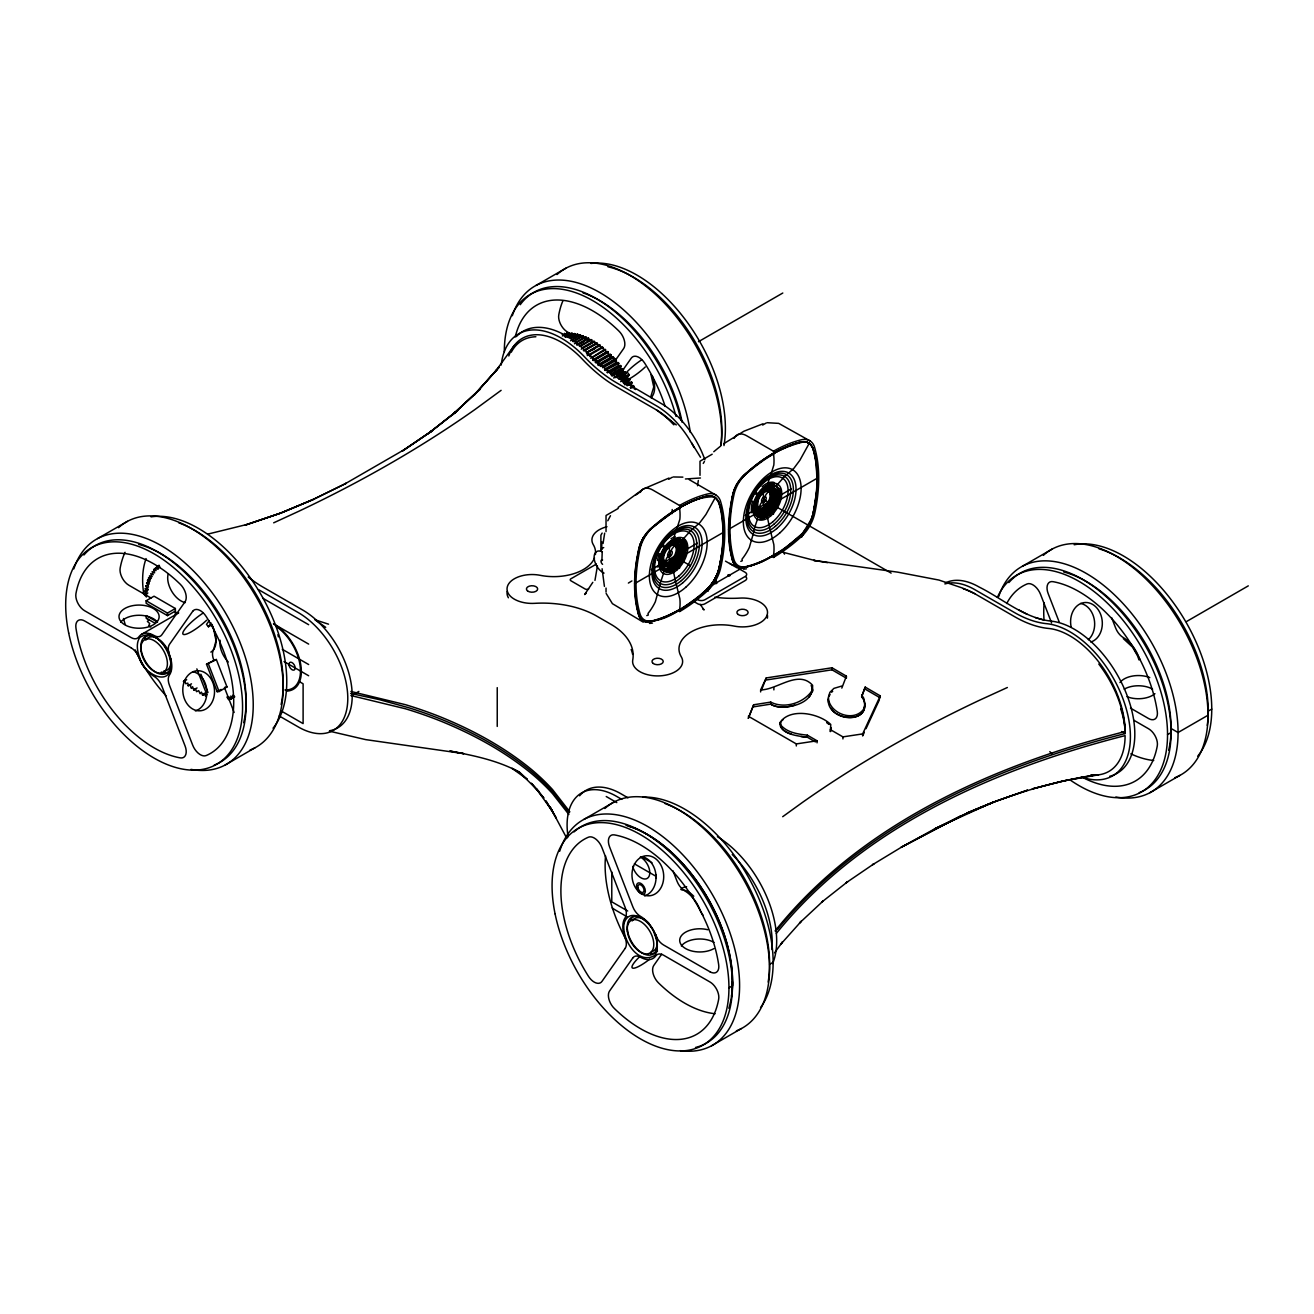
<?xml version="1.0" encoding="UTF-8"?>
<svg xmlns="http://www.w3.org/2000/svg" width="1314" height="1314" viewBox="0 0 1314 1314"><rect width="100%" height="100%" fill="white"/><g stroke="black" fill="none" stroke-linecap="round" stroke-linejoin="round"><path stroke-width="1.5" d="M753.694 704.764L748.323 718.265L753.694 704.764L770.743 702.103C784.524 709.297 804.562 702.891 812.561 689.883L812.61 685.3C798.321 669.302 777.1 689.998 760.642 689.883L760.642 691.936M796.317 745.974L796.317 743.921L748.323 716.229M831.171 727.545L830.317 731.635L830.76 724.474C819.082 713.141 789.78 707.441 779.925 722.667L780.516 724.753C786.905 732.621 797.812 734.115 807.322 735.167L807.322 737.203L815.436 741.901M831.992 667.775L846.397 676.152L846.397 678.188L831.992 669.812L831.992 667.775L766.226 677.942L760.642 689.883M841.814 688.093L846.397 676.152M863.462 699.639A35.856 20.695 0 0 0 862.838 698.506A37.597 21.714 0 0 0 861.623 696.798L865.203 687.091L880.265 695.862L862.657 733.902L862.657 735.939L864.333 732.309M861.623 696.798L865.203 687.091M606.838 372.141L618.434 365.44L618.795 363.255L616.611 363.255L616.282 360.299L614.164 360.463L613.72 357.474L611.667 357.802L611.092 354.764L609.105 355.256L607.725 351.561L593.238 360.496L607.725 351.561M679.502 568.469L679.519 566.416M773.47 514.217L773.47 512.164M574.366 334.955L574.399 333.575L575.844 335.201M600.416 366.491L599.792 364.421L598.396 365.456L611.667 357.802M601.894 560.618L602.206 552.176M652.5 623.082L649.477 623.427M746.451 568.831L743.445 569.192M576.994 335.431L577.766 334.265L578.981 336.959M146.478 596.999L144.54 594.913L146.642 594.7L144.918 591.054L148.236 589.148M863.791 700.329C871.642 725.771 824.962 720.828 828.444 698.21M664.588 564.806L664.654 564.133A16.211 13.239 -61.2 0 1 664.868 562.786L666.444 558.581A17.542 14.323 -61.2 0 1 669.943 553.884A17.542 14.323 -58.8 0 1 672.242 548.496L675.117 545.031A16.211 13.239 -58.8 0 1 676.184 544.193L676.447 543.98M758.539 510.555L758.621 509.881A16.211 13.239 -61.2 0 1 758.819 508.534L760.395 504.33A17.542 14.323 -61.2 0 1 763.894 499.632A17.542 14.323 -58.8 0 1 766.21 494.245L769.068 490.779A16.211 13.239 -58.8 0 1 770.135 489.941L770.415 489.744M664.539 565.299L664.243 567.648M758.507 510.883L757.603 518.11A16.491 13.452 -61.2 0 1 757.422 519.276L754.154 529.181A17.197 14.027 -61.3 0 0 753.957 530.511L753.908 530.856M753.776 532.022L749.308 547.511A47.567 38.172 -62.4 0 1 741.999 559.189L742.279 560.733L740.817 561.39M579.655 336.088L580.492 335.021L581.626 337.731M730.666 507.812L729.056 530.725L730.683 551.42L733.836 563.443L736.234 566.104L740.488 567.747L750.705 565.956L761.611 561.981L783.374 549.646L802.657 533.32L811.559 518.899A25.426 13.337 -59.9 0 0 812.479 516.353A25.442 13.403 -59.8 0 0 813.185 513.823L817.259 487.166L816.224 462.577A141.928 91.06 -53.2 0 0 815.715 458.652A141.748 91.454 -52.6 0 0 814.877 454.94A141.616 91.816 -51.9 0 0 813.908 451.326A141.534 92.177 -51.3 0 0 812.775 447.811M730.732 507.335C731.997 499.09 732.818 490.401 737.532 483.256C754.335 463.054 778.726 447.581 804.414 441.718C814.105 442.309 814.565 455.4 816.224 462.577A142.109 90.305 -54.1 0 1 816.914 466.371A142.257 89.845 -54.7 0 1 817.324 470.363A142.355 89.336 -55.2 0 1 817.571 474.436A142.421 88.761 -55.7 0 1 817.686 478.575M664.211 567.829L663.652 572.362A16.491 13.452 -61.2 0 1 663.471 573.528L660.186 583.416A17.197 14.027 -61.3 0 0 660.006 584.763L655.341 601.763A47.567 38.172 -62.4 0 1 648.032 613.441L648.262 615.067L646.784 615.593M603.044 543.503L604.67 533.156M697.537 485.737L698.325 480.464M594.963 580.377L597.443 565.874M582.348 336.942L583.268 335.957L584.303 338.683M144.918 591.054L146.987 591.776L145.246 588.853L147.464 588.968L145.805 585.978L148.252 585.65L146.725 582.562L149.04 583.087L147.611 579.983L149.96 580.673L148.646 577.536L151.011 578.39L149.5 575.811L151.915 576.747L150.765 573.627L153.196 574.711L152.161 571.606L154.592 572.838L153.689 569.734L157.417 567.369M607.397 372.848L620.619 365.522L620.766 368.413L610.813 374.162M587.637 340.096L588.146 338.043L589.707 341.114M831.351 728.597L830.924 730.666A9.362 5.404 0 0 1 830.596 731.225M780.976 721.665C777.987 734.296 798.534 736.086 807.322 737.203A43.148 24.9 0 0 1 804.168 736.94A38.599 22.289 0 0 1 800.932 736.513M643.072 538.362C633.282 562.08 633.167 589.69 638.62 614.607A25.409 14.618 -55.5 0 0 639.475 616.972L641.232 619.436A25.393 14.618 -55.2 0 0 642.283 620.339C661.813 624.791 681.063 609.088 696.519 598.543C705.273 591.776 713.65 583.712 717.592 573.15A25.426 13.337 -59.9 0 0 718.512 570.605A25.442 13.403 -59.8 0 0 719.234 568.075L722.519 550.139L723.423 528.77A142.355 89.336 -55.2 0 0 723.357 524.615A142.257 89.845 -54.7 0 0 722.963 520.623A142.109 90.305 -54.1 0 0 722.421 516.714A141.928 91.06 -53.2 0 0 721.747 512.903A141.748 91.454 -52.6 0 0 720.91 509.191A141.616 91.816 -51.9 0 0 719.941 505.578A141.534 92.177 -51.3 0 0 718.824 502.063M585.075 337.961L586.06 337.09L586.997 339.8M611.355 374.884L623 368.643L623.017 371.484L616.381 375.311M758.375 497.365C751 531.71 789.106 481.877 761.775 492.849M757.275 500.026L756.782 505.348L758.704 508.469M719.218 568.075L717.592 573.15A25.409 13.288 -60 0 1 710.463 585.535A25.426 13.337 -59.9 0 1 706.833 589.477M813.169 513.84L811.559 518.899A25.409 13.288 -60 0 1 804.414 531.283A25.426 13.337 -59.9 0 1 800.801 535.225M186.687 679.732L183.369 681.638L184.584 680.356L185.75 683.74L187.853 683.149L188.165 685.744L190.53 685.251L190.941 687.879L191.663 688.405L192.6 686.746L193.749 689.866L194.472 690.343L195.31 688.585L196.574 691.69L198.66 690.622L200.122 693.726L201.387 692.1L202.931 695.155L204.097 693.398L205.74 696.42L206.791 694.515M613.589 377.956C615.428 377.676 627.468 367.247 625.185 374.621L618.549 378.448M780.368 722.651C778.463 728.991 786.807 732.358 791.455 734.181M590.577 340.556L591.694 339.866L592.417 342.576L585.781 346.403M639.918 545.179L640.706 543.125M733.885 490.943L734.657 488.89M619.058 379.22C620.307 377.89 629.997 371.993 627.271 377.857L620.635 381.684M666.494 548.496C657.148 555.264 666.297 570.227 673.688 558.844C681.112 553.227 675.445 537.935 667.134 547.774M671.996 542.074L670.452 544.653A16.211 9.477 60.6 0 0 670.009 545.441L669.368 548.743A17.542 10.249 60.6 0 0 669.943 553.867A17.542 10.003 59.4 0 0 669.352 558.236L670.025 562.195A16.211 9.247 59.4 0 0 670.452 563.46L670.797 564.412M664.013 552.471L662.683 557.957L664.736 562.721M757.587 499.106C769.199 475.849 778.89 506.186 760.215 508.961M593.337 342.1L594.519 341.525L595.784 344.613M622.77 381.503C623.822 379.532 632.264 376.362 629.242 381.142L624.281 384.017M866.008 728.695L879.427 699.721M761.447 690.228L766.226 677.942M607.774 520.771L610.484 515.712M596.113 343.808L597.328 343.332L598.494 346.453L599.43 344.794L600.137 345.319L601.188 348.44M624.725 384.805L631.623 382.013L631.558 385.298L633.989 386.431L632.921 387.893M664.424 551.617L665.902 549.252M672.111 541.877L673.261 539.972A16.491 9.641 60.6 0 0 673.639 539.282L675.495 531.907A17.197 10.052 60.7 0 1 675.938 531.119L676.234 530.642M642.283 539.758L649.987 529.542A25.459 15.916 -59.8 0 1 652.319 527.555L653.945 526.257A143.127 82.634 -60 0 1 679.502 507.5A143.127 82.634 -60 0 1 705.076 496.725L707.228 496.199M736.234 485.507L737.827 482.747M713.666 580.969L715.259 578.209M807.634 526.717L809.227 523.957M643.17 538.182L643.876 536.983M703.253 463.431L704.452 461.46M651.005 395.974L653.764 386.924L651.005 374.671M770.431 476.029L773.831 464.992A47.567 27.479 62.4 0 0 773.47 453.264A143.127 82.634 -60 0 1 799.027 442.489L801.179 441.947M764.649 490.04L764.403 490.418A16.211 9.477 60.6 0 0 763.976 491.206L763.319 494.491A17.542 10.249 60.6 0 0 763.894 499.632A17.542 10.003 59.4 0 0 763.319 503.985L763.976 507.943A16.211 9.247 59.4 0 0 764.403 509.208L764.764 510.161M764.699 489.941L767.228 485.72A16.491 9.641 60.6 0 0 767.606 485.03L769.462 477.672A17.197 10.052 60.7 0 1 769.889 476.883L770.185 476.407M676.283 530.56L679.864 519.244A47.567 27.479 62.4 0 0 679.519 507.5C681.309 504.888 679.847 508.797 679.502 505.463L652.697 489.991A19.02 10.988 60 0 0 640.296 492.405M592.811 582.332L584.648 594.536L586.126 593.304M758.819 496.561L761.085 493.522M590.594 358.229L604.982 349.163L606.493 352.842M209.189 620.602L206.512 624.396L208.433 626.778L212.392 624.495M208.433 626.778L211.094 622.984M614.509 361.104L616.282 358.574L612.34 360.857M614.607 361.449L623.657 348.555A12.499 7.227 60 0 0 618.91 331.062A112.561 64.977 60 0 0 515.269 337.008M620.224 373.849L631.311 358.081A12.499 7.227 60 0 1 644.747 363.222A112.561 64.977 60 0 1 665.114 406.272M626.647 378.563L629.307 374.769L627.402 372.388L624.758 373.915M661.714 954.161L653.797 965.445A12.499 7.227 60 0 0 658.544 982.938A112.561 64.977 60 0 0 715.095 1013.735M514.267 345.467L494.967 372.076L496.856 369.579L474.485 394.808L498.975 367.394L476.128 392.771L477.935 390.981L452.64 414.666L479.906 389.42L454.184 413.122L455.843 411.758L428.265 433.636L457.633 410.592L429.711 432.372L431.255 431.271L402.084 451.244L432.881 430.319L403.497 450.176L404.975 449.24L344.662 484.061L312.469 499.829L281.426 512.805L245.192 525.107L279.439 513.577L312.469 499.829L346.239 483.256L344.662 484.061M774.537 952.88L782.487 941.924L780.598 944.421L801.326 921.229L799.52 923.019L823.27 900.878L821.595 902.242L847.727 881.628L846.2 882.729L873.958 863.824L872.463 864.76L902.488 846.561L961.47 815.616L901.01 847.415L932.776 829.939L964.985 814.171L993.942 801.786L934.27 829.003L964.985 814.171L996.012 801.195L1027.367 790.223L996.012 801.195L966.611 813.202C1007.592 795.315 1050.576 781.912 1094.792 775.063L1062.155 781.173L1032.262 788.893L1065.178 780.615L1098.603 774.817M588.327 355.388L589.313 354.846L589.871 356.603M601.598 347.717L602.929 347.454L603.865 350.559M775.096 930.936C861.081 823.385 994.55 764.83 1125.096 731.537A78.167 45.136 60 0 0 1048.457 628.437A125.06 72.204 60 0 1 1014.556 616.66L974.758 593.698L962.587 588.064L938.968 580.065L897.741 572.165L813.678 560.372L827.508 562.638M776.344 933.416C862.477 826.933 995.158 768.723 1125.096 735.626A78.167 45.136 60 0 1 1090.85 774.882M777.231 929.639C864.037 824.584 995.486 766.161 1125.096 733.59A62.53 36.102 60 0 0 1120.711 708.903M809.309 696.863L812.89 690.721L811.362 685.35C816.47 703.302 784.934 711.055 771.926 704.928A10.545 6.094 0 0 1 770.743 704.14L753.694 706.817M800.932 441.882A141.551 69.79 -52.8 0 0 797.697 442.818A141.649 70.513 -53.3 0 0 794.412 443.902A141.781 71.284 -53.8 0 0 791.094 445.118A141.961 72.089 -54.3 0 0 787.727 446.464A142.126 73.256 -55 0 0 784.327 448.008A142.273 73.995 -55.4 0 0 780.91 449.634A142.372 74.717 -55.8 0 0 777.477 451.408A142.421 75.456 -56.2 0 0 774.028 453.297L773.47 451.211L746.664 435.755A19.02 10.988 60 0 0 734.165 438.367M774.094 453.314L773.47 453.248A143.127 82.634 -60 0 0 747.896 472.005L745.744 473.96A25.459 14.7 -60 0 0 734.362 492.98A142.914 82.519 -60 0 0 733.902 559.436A25.459 14.7 -60 0 0 746.237 566.548A142.914 82.519 -60 0 0 773.47 555.362L774.307 557.185L773.47 555.362A47.567 26.132 60 0 0 773.847 544.637L769.889 528.671A17.197 9.789 59.4 0 1 769.478 527.407L767.606 518.11A16.491 9.395 59.4 0 0 767.228 516.993L766.998 516.353M707.77 591.169L707.211 591.054A145.411 83.948 -60 0 1 679.519 611.651C681.293 608.776 679.781 613.638 679.568 609.647A47.567 26.132 60 0 0 679.88 598.872L675.922 582.923A17.197 9.789 59.4 0 1 675.511 581.659L673.639 572.346A16.491 9.395 59.4 0 0 673.261 571.245L673.031 570.605M801.721 536.917L801.179 536.802A145.411 83.948 -60 0 1 773.47 557.399L773.782 555.625M708.147 590.742L707.211 591.054L709.527 588.754M802.115 536.49L801.179 536.802L803.495 534.519M154.099 569.291C158.583 574.054 153.097 564.429 158.173 569.225C154.543 562.606 162.361 571.557 158.978 565.151M652.237 527.374L652.122 527.456A25.459 14.7 -60 0 0 638.949 548.069A142.914 82.503 -60 0 0 638.473 614.525A25.459 14.7 -60 0 0 649.412 621.916A142.914 82.503 -60 0 0 706.735 589.362A25.459 14.7 -60 0 0 719.07 567.993A142.914 82.503 -60 0 0 718.594 502.079A25.459 14.7 -60 0 0 706.735 496.314A142.914 82.503 -60 0 0 652.237 527.374L651.793 528.195A25.459 14.7 -60 0 0 640.411 547.232A142.914 82.519 -60 0 0 639.951 613.671A25.459 14.7 -60 0 0 652.286 620.799A142.914 82.519 -60 0 0 679.502 609.614L679.831 609.86M618.171 507.418L643.187 489.054L669.007 478.05M831.598 692.232L832.682 691.279M652.319 527.571L649.987 529.542A25.409 15.932 -60.1 0 0 639.08 548.135C635.023 571.015 631.903 596.129 640.329 618.368A25.426 14.684 -55.6 0 0 649.51 621.998M713.765 451.737L720.351 446.3M652.434 527.472C670.239 514.086 690.77 496.183 713.978 496.856C723.209 503.919 721.764 518.357 723.423 528.77A142.421 88.761 -55.7 0 1 723.718 532.811M781.814 720.745L782.881 719.891M610.402 354.09L595.833 362.91L609.105 355.256M679.01 542.058L682.787 539.183A16.491 13.452 -58.8 0 0 683.723 538.444L690.655 530.675A17.197 14.027 -58.7 0 1 691.722 529.838L692.248 529.411M773.371 487.494L776.755 484.948A16.491 13.452 -58.8 0 0 777.674 484.209L784.606 476.424A17.197 14.027 -58.7 0 1 785.673 475.586L786.347 475.077M678.878 542.156L677.268 543.388A12.746 7.358 -60 0 0 662.157 556.43A12.746 7.358 -60 0 0 672.932 563.279A12.746 7.358 -60 0 0 677.351 543.438M772.846 487.905L771.219 489.137M746.286 473.319L746.336 473.286A25.459 15.916 -59.8 0 0 743.954 475.29A25.409 15.932 -60.1 0 0 733.031 493.883C728.679 515.696 727.036 538.609 732.588 560.372M501.11 390.34L475.126 409.393A1255.478 724.835 0 0 1 298.278 511.507L273.673 522.824M602.141 533.057L600.892 535.225L600.892 548.989M692.396 529.312L699.902 522.611L705.914 514.513L715.259 497.612L713.666 496.692M786.495 474.978L793.853 468.359L799.865 460.278L809.227 443.36L807.634 442.44M782.701 816.7L802.328 802.509A1255.478 724.835 0 0 1 979.176 700.395L1007.362 687.501M723.669 443.754L743.921 431.222L762.958 423.798M635.713 495.017L639.031 492.816M97.548 538.609L127.491 521.329M536.03 285.45L565.973 268.171M155.331 568.026L159.093 565.71M153.689 569.734L157.007 567.812M568.223 334.561L567.319 333.132L563.378 335.086L561.899 333.838M562.343 336.006L567.319 333.132M564.215 335.99L569.192 333.115L570.703 334.577M564.872 336.006L569.849 333.132M565.135 337.09L571.771 333.247L573.824 335.957M148.367 578.144L151.685 576.238M565.792 337.156L572.428 333.313M567.763 337.419L574.399 333.575M147.382 580.624L150.699 578.718M568.436 337.534L575.072 333.69M570.44 337.928L577.076 334.101M146.527 583.235L149.845 581.33M571.13 338.092L577.766 334.265M573.167 338.634L579.803 334.807M145.805 585.978L149.123 584.073M570.555 340.769L580.492 335.021M572.608 341.443L582.562 335.694M145.246 588.853L148.564 586.931M573.315 341.706L583.268 335.957M575.401 342.527L585.338 336.778M144.819 591.826L148.137 589.92M574.448 343.775L586.06 337.09M576.55 344.744L588.146 338.043M144.54 594.913L147.858 593.008M577.257 345.089L588.869 338.388M580.361 343.644L583.679 341.722M579.359 346.173L590.971 339.472M580.082 346.567L591.694 339.866M582.184 347.783L593.797 341.082M581.248 349.179L594.519 341.525M175.37 611.059L167.469 615.625L146.133 603.323L146.133 600.761L154.05 596.195L175.37 608.513L175.37 615.149M583.35 350.51L596.622 342.855M585.19 349.951L588.508 348.029M590.167 347.077L595.143 344.202M584.073 351.002L597.328 343.332M599.43 344.794L586.52 352.71M586.241 352.694L597.854 345.993M600.137 345.319L586.882 352.973L587.144 354.484M591.858 350.28L595.176 348.358M587.292 355.601L602.223 346.896M589.575 355.141L602.929 347.454M592.565 358.87L592.417 357.408L605.688 349.754M592.614 359.954L605.869 352.283M608.497 354.665L595.226 362.336L595.143 359.855L608.398 352.185M611.059 357.194L597.788 364.849L597.821 362.418L611.092 354.764M146.133 600.761L167.469 613.08L175.37 608.513M599.792 364.421L613.047 356.767M600.449 365.128L613.72 357.474M601.976 366.524L613.572 359.822M615.642 359.576C597.706 370.285 598.56 370.318 616.282 360.299M141.567 634.35L178.704 612.915M604.44 369.283L616.036 362.582M605.015 369.957L616.611 363.255M604.9 370.154L618.171 362.483M618.795 363.255L605.212 370.532M609.006 372.223L620.619 365.522M609.63 373.012L621.226 366.31M611.388 375.344L623 368.643M611.979 376.165L623.592 369.464M615.346 377.611L625.3 371.878M619.239 376.543L625.858 372.716M620.865 379.007L627.501 375.18M626.679 376.297L629.307 374.769M621.407 379.861L628.043 376.034M622.984 382.39L629.62 378.563M623.493 383.277L630.129 379.434M698.457 341.706L782.799 293.022M626.647 384.887L631.623 382.013M627.139 385.774L632.116 382.9M630.211 387.449L633.529 385.528M630.671 388.336L633.989 386.431M206.512 664.211L216.334 659.48L227.01 686.959L219.093 691.525L217.188 691.69L206.512 664.211L216.334 659.48M188.165 685.744L191.483 683.822M193.749 689.866L197.067 687.945M202.225 694.81L205.542 692.905M202.931 695.155L206.249 693.25M217.188 691.69L221.13 689.407M226.911 697.044L228.603 699.491L233.58 696.617M228.603 699.491L228.62 696.683L230.903 698.917L234.22 696.995M230.903 698.917L234.779 696.814M618.221 508.452L606.033 515.482L606.033 531.612M668.727 479.298L672.21 477.278M712.188 454.201L700.001 461.23L700.001 475.339M762.678 425.046L766.161 423.042M225.121 765.027L255.047 747.748M351.988 695.385L358.87 691.41M596.425 564.067L570.949 578.768A2.497 1.445 0 0 0 570.949 580.804L585.108 588.984A2.497 1.445 0 0 0 588.639 588.984M631.903 580.936L628.371 583.071M651.366 569.701L697.34 543.158M745.317 515.449L791.307 488.907M634.563 583.662L722.979 532.597M728.514 529.411L816.947 478.362M710.907 585.945L742.229 567.862M583.925 819.41L613.852 802.131M1022.407 566.252L1052.333 548.973M1186.263 621.686L1248.3 585.863M728.925 987.832L732.456 985.796L732.456 981.706M769.593 964.345L773.141 962.308M1167.538 734.608L1171.07 732.555L1171.07 728.482L1178.067 732.522L1208.009 715.243M1208.207 711.12L1211.754 709.084M711.482 1045.829L741.408 1028.55M1149.964 792.671L1179.89 775.391M670.025 545.458C682.853 541.45 675.823 564.33 666.247 563.213M314.177 499.024L281.426 512.805L247.59 524.302L207.628 534.157M794.789 705.158C787.086 707.326 777.855 708.772 770.743 704.14L770.743 702.103M766.226 679.995L831.992 669.812M767.228 422.714L778.709 423.371L809.966 440.863M673.277 476.966L682.886 477.13M796.317 743.921L817.062 740.784L817.062 742.837M830.317 729.599L842.931 736.875L862.657 733.902M841.814 686.039L833.897 688.388L829.873 692.347L828.296 697.553C829.118 713.403 853.443 722.618 863.479 709.396L865.039 704.189L863.791 698.292L861.623 694.761M685.415 478.986L700.461 478M225.088 687.123L227.01 686.959M945.39 582.923A70.036 40.438 60 0 1 979.176 587.062C1002.681 598.741 1023.951 617.974 1050.937 621.111A85.673 49.456 60 0 1 1127.116 695.533A85.673 49.456 60 0 1 1109.657 776.311M350.92 691.46L405.402 704.665A332.13 191.745 0 0 1 441.504 717.329C473.336 730.354 503.952 747.025 530.675 768.821A332.113 191.745 0 0 1 552.586 789.632L569.849 811.855M350.624 693.447L379.368 699.623L408.851 707.77A332.048 191.713 0 0 1 444.116 720.45C474.288 733.015 503.262 748.898 528.836 769.363A332.048 191.713 0 0 1 550.796 789.714L569.126 812.791M350.92 695.549L405.402 708.755A332.13 191.745 0 0 1 441.504 721.419C473.336 734.444 503.952 751.115 530.675 772.911A332.113 191.745 0 0 1 552.586 793.705L568.88 814.516M815.123 560.585L781.025 551.749M634.169 388.829L635.533 389.535M1035.268 617.58L1043.234 619.863M329.354 731.159L365.686 739.618L463.743 753.628L449.799 751.017C473.615 755.517 497.891 760.428 519.375 772.172L512 768.312L527.292 779.35L519.326 772.106L538.986 791.685L531.332 783.226L543.881 798.107L536.572 789.024L552.356 811.247L545.918 800.932L556.134 817.932L550.139 807.01L566.777 838.25M328.533 624.183L314.884 619.748L325.708 627.336M707.688 589.74L706.718 589.362A25.459 14.7 -60 0 0 719.07 567.993M150.749 627.041L148.646 625.973L149.73 623.526L147.382 621.423L148.843 620.06L146.626 618.286M1018.974 610.024L1027.17 614.295M643.778 621.21L641.232 619.436M572.411 334.856L567.467 331.999A12.499 7.227 60 0 1 558.779 314.851A112.561 64.977 60 0 1 562.868 300.873M609.926 356.505L613.983 358.853M676.299 424.915L656.409 409.902L616.611 386.924A125.06 72.204 60 0 1 582.71 359.543A78.167 45.136 60 0 0 508.797 355.963M1130.483 708.098L1148.6 718.561A12.499 7.227 60 0 0 1157.273 711.449A112.561 64.977 60 0 0 1052.941 581.659A12.499 7.227 60 0 0 1048.194 593.665L1059.281 622.228M763.894 499.632L891.138 573.101M1133.768 720.22L1148.6 728.777A12.499 7.227 60 0 1 1157.273 745.909A112.561 64.977 60 0 1 1081.406 776.738M689.226 479.643L716.015 495.099M1121.548 731.537L1125.096 733.59A78.167 45.119 60 0 0 1098.783 664.046M737.827 567.024L736.234 566.104A25.393 14.618 -55.2 0 1 735.199 565.201M729.713 563.378L733.163 565.381M738.353 568.371L745.252 572.362A5.01 2.891 0 0 1 745.252 576.435L704.879 599.759A5.01 2.891 0 0 1 697.816 599.759M725.509 561.16L737.22 567.927M674.345 556.43L690.195 565.578M692.642 600.859L697.816 603.832A5.01 2.891 0 0 0 704.879 603.832L745.252 580.525A5.01 2.891 0 0 0 745.843 576.846M643.269 622.163L612.406 603.668L606.148 593.452M807.322 735.167L817.062 740.784M627.961 797.828L621.046 793.82A70.036 40.438 60 0 0 579.589 795.791M258.48 589.608L298.278 612.587A70.036 40.438 60 0 1 347.783 698.358A70.036 40.438 60 0 1 298.278 726.938L279.241 715.966M621.801 799.372L616.611 796.383A70.036 40.438 60 0 0 568.075 836.87M262.899 598.281L308.659 624.708M606.23 796.514L616.792 802.608M273.46 623.789L308.659 644.106M282.264 649.28L308.659 664.523M641.429 856.646L651.99 862.756M284.021 661.533L308.659 675.757M634.383 863.824L655.505 876.011M299.576 681.752L303.107 683.789L303.107 723.603L281.902 711.367M151.028 598.034L128.854 585.223A12.499 7.227 60 0 1 120.165 568.091A112.561 64.977 60 0 1 125.06 552.291M156.793 621.719L146.133 615.576L146.133 618.122L155.019 623.247M627.698 911.013L611.782 901.831L611.782 871.954M626.992 916.729L616.611 910.733A70.036 40.438 60 0 1 612.16 907.941M865.203 689.144L880.265 697.898L880.265 695.862M1123.322 638.62L1132.537 647.129L1137.366 655.472A23.751 13.715 60 0 1 1138.942 659.891M773.453 451.228L773.47 451.211A145.805 84.178 -60 0 1 801.179 439.812A27.955 16.146 -60 0 1 814.237 446.218A145.411 83.948 -60 0 1 814.729 513.331A27.955 16.146 -60 0 1 801.179 536.802M702.645 608.727L704.09 609.926L700.165 604.341M666.182 416.932L673.852 424.816M831.204 708.394C838.546 721.156 866.649 721.829 864.793 703.335M614.886 371.238L617.186 374.096M234.138 695.977L232.874 695.205L233.104 698.145L230.788 696.042L231.461 698.736M565.808 334.725L564.56 333.362L564.478 334.889M691.525 442.752L700.51 457.272M733.442 562.704L734.296 564.117M1111.611 617.613L1115.668 628.076A12.499 7.227 60 0 0 1123.322 637.602A25.015 14.438 60 0 1 1138.63 656.655A12.499 7.227 60 0 0 1140.01 659.529M1051.611 622.918L1040.524 594.339A12.499 7.227 60 0 0 1027.088 583.958A112.561 64.977 60 0 0 1006.738 603.52M672.998 870.854L677.055 881.3A12.499 7.227 60 0 0 684.709 890.826A25.015 14.438 60 0 1 700.017 909.879A12.499 7.227 60 0 0 703.269 915.497M224.48 687.6L234.138 712.467M208.433 664.046L219.093 691.525M200.878 674.197L207.99 692.511M196.837 668.875L206.068 692.692M764.83 510.325L765.454 512.066M766.933 516.205L765.504 512.23M670.863 564.577L671.503 566.318M672.982 570.44L671.602 566.63M604.424 586.389L602.091 568.748M566.695 333.165L566.843 334.627M828.296 699.606L828.543 702.497M569.192 333.115L569.291 334.544M571.771 333.247L571.804 334.659M842.931 736.875L842.931 738.928M773.88 687.846L773.88 689.883M716.114 579.293L716.114 582.923M672.21 509.52L672.21 513.56M606.033 588.031L606.033 592.056M601.779 541.664L601.779 549.712M497.234 687.633L497.234 726.428M167.469 613.08L167.469 615.625M718.676 502.112A25.409 14.635 -64.8 0 0 710.381 495.953A25.426 14.618 -64.4 0 0 708.706 496.035A25.442 14.618 -64.3 0 0 706.866 496.396M679.519 505.463A145.805 84.178 -60 0 1 707.211 494.064A27.955 16.146 -60 0 1 720.269 500.453A145.411 83.948 -60 0 1 720.762 567.582A27.955 16.146 -60 0 1 707.211 591.054M706.981 589.69A141.551 93.852 -67.5 0 1 703.565 592.877A141.666 93.031 -67.1 0 1 700.099 595.899A141.813 92.259 -66.6 0 1 696.584 598.806A141.994 91.504 -66.1 0 1 693.036 601.549M693.02 601.484A142.158 90.321 -65.4 0 1 689.456 604.079A142.306 89.795 -65 0 1 685.842 606.526A142.388 89.237 -64.6 0 1 682.229 608.825A142.438 88.679 -64.2 0 1 678.599 610.961M678.566 610.55A142.421 88.449 -64.1 0 1 674.936 612.538A142.355 89.04 -64.6 0 1 671.29 614.361A142.257 89.566 -65.1 0 1 667.66 616.036A142.109 90.025 -65.6 0 1 664.013 617.547A141.928 90.797 -66.5 0 1 660.384 618.861A141.748 91.208 -67.1 0 1 656.754 620.027A141.616 91.602 -67.8 0 1 653.14 621.029A141.534 91.98 -68.4 0 1 649.527 621.834M652.483 527.834A141.584 68.114 -53.7 0 1 655.9 524.992A141.715 69.297 -54 0 1 659.332 522.233A141.863 70.463 -54.3 0 1 662.782 519.588A142.043 71.629 -54.7 0 1 666.231 517.059A142.191 73.19 -55.3 0 1 669.68 514.53A142.323 73.913 -55.5 0 1 673.129 512.23A142.405 74.602 -55.8 0 1 676.579 510.078A142.438 75.243 -56.1 0 1 680.028 508.042M680.077 507.549A142.421 75.456 -56.2 0 1 683.526 505.66A142.372 74.717 -55.8 0 1 686.959 503.886A142.273 73.995 -55.4 0 1 690.376 502.26A142.126 73.256 -55 0 1 693.759 500.765A141.961 72.089 -54.3 0 1 697.126 499.369A141.781 71.284 -53.8 0 1 700.461 498.137A141.649 70.513 -53.3 0 1 703.729 497.07A141.551 69.79 -52.8 0 1 706.965 496.134M723.357 533.008A142.438 88.383 -56 0 1 723.308 537.212A142.388 88.941 -55.6 0 1 723.127 541.483A142.306 89.483 -55.2 0 1 722.799 545.819A142.158 90.009 -54.8 0 1 722.322 550.205A141.994 91.077 -54.1 0 1 721.649 554.639A141.813 91.816 -53.6 0 1 720.893 559.107A141.666 92.588 -53.1 0 1 719.99 563.591A141.551 93.409 -52.7 0 1 718.955 568.124M800.834 442.161A25.442 14.618 -64.3 0 1 802.657 441.783A25.426 14.618 -64.4 0 1 804.414 441.718A25.409 14.635 -64.8 0 1 812.643 447.877A142.914 82.503 -60 0 1 813.021 513.758A25.459 14.7 -60 0 1 800.686 535.127A142.914 82.503 -60 0 1 743.363 567.681A25.426 14.684 -55.6 0 1 732.588 560.421M800.932 535.455A141.551 93.852 -67.5 0 1 797.516 538.625A141.666 93.031 -67.1 0 1 794.067 541.664A141.813 92.259 -66.6 0 1 790.552 544.554A141.994 91.504 -66.1 0 1 787.004 547.297M786.987 547.232A142.158 90.321 -65.4 0 1 783.407 549.827A142.306 89.795 -65 0 1 779.81 552.274A142.388 89.237 -64.6 0 1 776.18 554.574A142.438 88.679 -64.2 0 1 772.55 556.709M772.517 556.298A142.421 88.449 -64.1 0 1 768.887 558.286A142.355 89.04 -64.6 0 1 765.257 560.125A142.257 89.566 -65.1 0 1 761.611 561.784A142.109 90.025 -65.6 0 1 757.981 563.295A141.928 90.797 -66.5 0 1 754.335 564.626A141.748 91.208 -67.1 0 1 750.705 565.776A141.616 91.602 -67.8 0 1 747.091 566.777A141.534 91.98 -68.4 0 1 743.494 567.599A25.459 14.7 -60 0 1 732.44 560.273A142.914 82.503 -60 0 1 732.9 493.834A25.459 14.7 -60 0 1 746.089 473.204L746.188 473.122A142.914 82.503 -60 0 1 800.686 442.062A25.459 14.7 -60 0 1 812.561 447.844M746.434 473.598A141.584 68.114 -53.7 0 1 749.867 470.741A141.715 69.297 -54 0 1 753.3 467.998A141.863 70.463 -54.3 0 1 756.733 465.353A142.043 71.629 -54.7 0 1 760.182 462.824A142.191 73.19 -55.3 0 1 763.631 460.278A142.323 73.913 -55.5 0 1 767.097 457.995A142.405 74.602 -55.8 0 1 770.546 455.827A142.438 75.243 -56.1 0 1 773.995 453.79M817.308 478.756A142.438 88.383 -56 0 1 817.259 482.961A142.388 88.941 -55.6 0 1 817.078 487.248A142.306 89.483 -55.2 0 1 816.75 491.567A142.158 90.009 -54.8 0 1 816.29 495.953A141.994 91.077 -54.1 0 1 815.616 500.388A141.813 91.816 -53.6 0 1 814.861 504.855A141.666 92.588 -53.1 0 1 813.957 509.356A141.551 93.409 -52.7 0 1 812.906 513.873M813.021 513.758A25.459 14.7 -60 0 1 800.686 535.127M1063.683 571.951A120.05 69.314 60 0 1 1168.672 750.261M998.689 596.523A129.955 75.029 60 0 1 1150.555 640.92A129.955 75.029 60 0 1 1115.849 797.023M1043.382 555.346A129.955 75.029 60 0 1 1179.89 622.622A129.955 75.029 60 0 1 1174.897 777.674M511.277 352.201A78.167 45.119 60 0 1 535.882 336.762M783.177 551.453A62.53 36.102 -60 0 1 784.507 554.179M504.313 351.692A125.06 72.204 60 0 1 577.618 293.416A125.06 72.204 60 0 1 676.004 416.423M590.939 263.457A125.06 72.204 60 0 1 686.959 321.864A125.06 72.204 60 0 1 723.981 445.594M516.353 336.581A85.673 49.456 60 0 1 589.066 354.435L612.866 375.098L660.827 403.267A70.036 40.438 60 0 1 704.895 459.801M143.768 594.059A85.673 49.456 60 0 1 146.1 558.598M277.862 634.711A6.258 3.614 60 0 1 278.338 636.863M275.825 626.252A37.515 21.665 60 0 1 300.052 665.344A37.515 21.665 60 0 1 284.957 689.949M273.936 624.068A38.763 22.387 60 0 1 300.577 663.636A38.763 22.387 60 0 1 286.501 691.098M643.022 797.138A125.06 72.204 60 0 1 748.75 877.818A125.06 72.204 60 0 1 760.56 1007.542M665.114 803.61A125.06 72.204 60 0 1 768.132 982.051M628.223 826.079A120.05 69.314 60 0 1 731.471 996.094M574.037 831.926A125.06 72.204 60 0 1 707.688 900.616A125.06 72.204 60 0 1 695.484 1047.488M640.312 857.056A12.499 7.227 60 0 1 649.674 870.952A12.499 7.227 60 0 1 643.236 878.787A12.499 7.227 60 0 1 632.658 866.386M656.359 878.212A4.369 2.529 60 0 1 656.359 874.796M732.227 854.511A85.673 49.456 60 0 1 772.008 949.546M1074.195 544.752A125.06 72.204 60 0 1 1185.294 620.947A125.06 72.204 60 0 1 1197.711 756.174M997.408 597.312A125.06 72.204 60 0 1 1104.778 600.662A125.06 72.204 60 0 1 1165.83 753.546A125.06 72.204 60 0 1 1070.434 780.171M1008.889 582.578A125.06 72.204 60 0 1 1141.652 639.524A125.06 72.204 60 0 1 1139.205 792.654M1098.98 548.809A125.06 72.204 60 0 1 1207.27 725.443M1153.708 760.494A112.561 64.977 60 0 1 1130.812 753.842M1044.022 619.962A112.561 64.977 60 0 1 1044.17 602.683M1071.206 627.271A20.088 15.834 84.9 0 1 1082.063 603.06A20.088 15.834 84.9 0 1 1101.707 617.81A20.088 15.834 84.9 0 1 1090.85 642.02M1154.94 693.71A20.088 11.596 0 0 1 1127.001 696.699M1119.955 682.541A20.088 11.596 0 0 1 1149.766 677.581M1124.193 689.16A20.088 11.596 0 0 1 1152.592 689.16M1080.617 603.422A20.088 15.834 84.9 0 1 1094.119 618.779A20.088 15.834 84.9 0 1 1088.353 639.721M944.881 583.942A70.036 40.438 60 0 1 974.758 589.608L1014.556 612.587A117.554 67.868 60 0 0 1046.519 623.657A85.673 49.456 60 0 1 1127.543 713.765A85.673 49.456 60 0 1 1083.147 777.592M717.395 836.706A85.673 49.456 60 0 1 772.665 963.589M625.694 938.853A112.561 64.977 60 0 1 605.557 855.907M649.674 959.187A20.088 4.238 -38.8 0 1 632.79 968.155A20.088 4.238 -38.8 0 1 639.836 956.559M713.978 948.577A20.088 11.596 0 0 1 687.468 949.529A20.088 11.596 0 0 1 682.492 934.468A20.088 11.596 0 0 1 707.753 929.737M657.493 950.991A21.254 12.269 60 0 1 650.446 953.553M630.934 919.767A21.254 12.269 60 0 1 634.284 915.809M681.342 945.981A20.088 11.596 0 0 1 713.978 942.384M642.02 856.646A20.088 15.834 84.9 0 1 655.998 875.65A20.088 15.834 84.9 0 1 644.583 895.934M655.817 934.5A18.757 10.824 60 0 1 651.284 951.747M632.248 920.9A18.757 10.824 60 0 1 648.919 923.315M680.964 889.381A21.254 12.269 60 0 1 686.647 886.736M681.342 889.808A21.254 12.269 60 0 1 693.776 896.263M211.685 624.741A25.015 14.438 60 0 1 210.848 652.105M185.373 602.584A18.757 10.824 60 0 1 171.937 591.629A18.757 10.824 60 0 1 168.126 574.218M228.275 661.977A18.757 10.824 60 0 1 220.128 640.23M170.705 658.675A18.757 10.824 60 0 1 163.757 671.06M145.887 640.099A18.757 10.824 60 0 1 168.767 651.958M166.007 695.747A112.561 64.977 60 0 1 135.194 649.904M125.06 624.002A112.561 64.977 60 0 1 123.516 618.516M151.028 516.862A125.06 72.204 60 0 1 260.878 594.355A125.06 72.204 60 0 1 273.049 728.219M192.83 671.668A20.088 15.834 84.9 0 1 206.824 690.655A20.088 15.834 84.9 0 1 195.392 710.94M120.642 622.261A20.088 11.596 0 0 1 139.07 615.264A20.088 11.596 0 0 1 157.499 622.261M83.915 555.017A125.06 72.204 60 0 1 216.679 611.963A125.06 72.204 60 0 1 214.231 765.077M178.753 522.808A125.06 72.204 60 0 1 281.114 704.534M138.709 544.39A120.05 69.314 60 0 1 243.698 722.684M171.132 670.189A21.254 12.269 60 0 1 161.294 672.078M144.573 638.965A21.254 12.269 60 0 1 150.322 634.153M177.62 613.047A12.499 7.227 60 0 1 175.37 612.078M206.659 620.208A20.088 4.238 -38.8 0 1 182.892 633.956A20.088 4.238 -38.8 0 1 203.046 613.096M212.786 626.154A12.499 7.227 60 0 0 213.656 629.077L216.038 640.657L213.656 649.51A12.499 7.227 60 0 0 213.656 659.71M329.798 730.715A70.036 40.438 60 0 0 350.148 678.287A70.036 40.438 60 0 0 302.696 610.024L262.899 587.062A117.554 67.868 60 0 1 248.215 577.06M501.209 365.046A85.673 49.456 60 0 1 584.648 356.997A117.554 67.868 60 0 0 616.611 382.834L656.409 405.812A70.036 40.438 60 0 1 694.038 447.532M607.939 266.775A125.06 72.204 60 0 1 720.91 444.641M520.245 304.684A125.06 72.204 60 0 1 607.019 305.554A125.06 72.204 60 0 1 680.964 420.184M583.055 292.891A120.05 69.314 60 0 1 682.163 422.418M645.273 366.967A20.088 4.238 -38.8 0 1 630.162 378.399M626.679 372.207A20.088 4.238 -38.8 0 1 641.659 359.872M652.27 375.853A25.015 14.438 60 0 1 652.27 396.27A12.499 7.227 60 0 0 651.399 398.191M631.163 649.527A76.475 44.15 0 0 1 632.642 654.405M767.376 615.018A25.015 14.438 0 0 1 767.36 618.188M714.734 597.197A76.475 44.15 0 0 0 739.93 598.1A25.015 14.438 0 0 1 767.36 614.114A25.015 14.438 0 0 1 734.362 626.121A41.769 24.112 0 0 0 691.213 631.87A41.769 24.112 0 0 0 681.26 656.77A25.015 14.438 0 0 1 660.466 675.823A25.015 14.438 0 0 1 632.74 659.989A76.475 44.15 0 0 0 610.747 624.199L596.605 616.036A76.475 44.15 0 0 0 534.634 603.34A25.015 14.438 0 0 1 507.204 587.325A25.015 14.438 0 0 1 540.202 575.318A41.769 24.112 0 0 0 594.503 557.941M595.423 554.541A41.769 24.112 0 0 0 593.287 544.669A25.015 14.438 0 0 1 606.969 526.717M508.403 597.788A25.015 14.438 0 0 1 507.204 591.415M1052.53 754.351A78.167 45.136 60 0 1 1049.804 751.641M656.409 409.902A62.53 36.102 60 0 1 673.326 423.551M963.326 588.82A62.53 36.102 60 0 1 974.758 593.698M626.006 825.323A120.05 69.314 60 0 1 708.903 900.041A120.05 69.314 60 0 1 728.843 1008.265M604.9 808.488A129.955 75.029 60 0 1 741.408 875.765A129.955 75.029 60 0 1 736.415 1030.833M559.698 851.242A129.955 75.029 60 0 1 710.266 891.023A129.955 75.029 60 0 1 680.521 1050.674M118.539 527.686A129.955 75.029 60 0 1 255.047 594.963A129.955 75.029 60 0 1 250.054 750.031M73.83 568.88A129.955 75.029 60 0 1 225.712 613.277A129.955 75.029 60 0 1 191.006 769.38M512.312 315.721A129.955 75.029 60 0 1 606.017 296.373A129.955 75.029 60 0 1 690.293 432.388M557.021 274.544A129.955 75.029 60 0 1 664.145 302.844A129.955 75.029 60 0 1 721.09 445.725M604.046 573.118A12.499 7.227 60 0 1 594.142 558.22A12.499 7.227 60 0 1 602.387 551.831M602.584 564.33A2.759 1.593 60 0 1 600.991 561.209A2.759 1.593 60 0 1 602.584 559.928M600.564 551.289A12.499 7.227 60 0 1 603.717 547.577M776.952 483.963A20.252 11.695 -60 0 1 777.773 484.833M779.514 488.496A20.252 11.695 -60 0 1 774.784 508.107A20.252 11.695 -60 0 1 759.541 519.129M751.789 512.805A20.252 11.695 -60 0 1 752.708 501.061M755.78 494.36A20.252 11.695 -60 0 1 756.848 492.684M762.054 486.722A20.252 11.695 -60 0 1 773.995 482.386M772.074 484.127A17.755 10.249 -60 0 1 775.391 486.279M776.919 489.481A17.755 10.249 -60 0 1 771.876 507.992A17.755 10.249 -60 0 1 757.455 516.139M769.38 486.213A15.259 8.804 -60 0 1 770.99 506.728A15.259 8.804 -60 0 1 754.039 507.565M772.386 487.051A15.259 8.804 -60 0 1 770.924 504.987A15.259 8.804 -60 0 1 756.076 512.723M765.274 488.545A12.746 7.358 -60 0 1 772.78 496.265A12.746 7.358 -60 0 1 762.202 510.834A12.746 7.358 -60 0 1 755.057 502.621M769.528 488.167A12.746 7.358 -60 0 1 770.316 500.995A12.746 7.358 -60 0 1 759.147 510.752M764.124 490.204A10.249 5.913 -60 0 1 768.854 500.683A10.249 5.913 -60 0 1 756.503 506.58M683.822 539.085A20.252 11.695 -60 0 1 686.007 547.527M685.152 552.767A20.252 11.695 -60 0 1 669.499 572.51M657.838 567.057A20.252 11.695 -60 0 1 657.542 565.546M657.542 560.52A20.252 11.695 -60 0 1 659.349 553.637M662.897 546.936A20.252 11.695 -60 0 1 664.063 545.31M671.011 538.773A20.252 11.695 -60 0 1 675.281 536.818M679.913 539.134A17.755 10.249 -60 0 1 679.896 559.156A17.755 10.249 -60 0 1 662.584 570.079M677.482 540.744A15.259 8.804 -60 0 1 676.48 561.719A15.259 8.804 -60 0 1 660.252 562.983M671.947 541.352A15.259 8.804 -60 0 1 672.472 541.122M677.745 540.777A15.259 8.804 -60 0 1 678.435 541.302M680.028 543.684A15.259 8.804 -60 0 1 668.268 567.139M672.177 542.485A12.746 7.358 -60 0 1 676.776 556.676A12.746 7.358 -60 0 1 661.648 562.786M677.498 544.85A12.746 7.358 -60 0 1 674.838 557.99A12.746 7.358 -60 0 1 664.473 564.971M674.953 542.091A12.746 7.358 -60 0 1 675.577 542.419M672.144 544.012A10.249 5.913 -60 0 1 675.856 552.258A10.249 5.913 -60 0 1 667.249 562.507A10.249 5.913 -60 0 1 661.878 556.216M170.935 665.672C169.999 688.125 142.355 672.735 140.089 658.528A23.751 13.715 60 0 1 140.089 637.224C155.857 627.402 170.919 651.465 170.935 665.672M623.986 923.611C621.588 938.902 637.668 965.478 654.536 955.541A23.751 13.715 60 0 0 654.536 934.238C651.793 922.264 629.472 905.05 623.986 923.611M714.98 582.644C716.196 585.683 718.824 580.804 714.98 582.644M728.153 575.023C729.385 578.061 732.013 573.183 728.153 575.023M829.233 695.599L828.756 696.88L829.873 694.4L829.233 695.599M185.044 601.779L161.786 634.876A12.499 7.227 60 0 1 154.132 635.549A25.015 14.438 60 0 0 138.808 636.929A12.499 7.227 60 0 1 131.154 637.602L84.638 610.747A12.499 7.227 60 0 1 75.949 593.616A112.561 64.977 60 0 1 180.297 584.287A12.499 7.227 60 0 1 185.044 601.779M192.698 611.306L169.44 644.402A12.499 7.227 60 0 0 169.44 654.618A25.015 14.438 60 0 1 169.44 675.035A12.499 7.227 60 0 0 169.44 685.251L192.698 745.186A12.499 7.227 60 0 0 206.134 755.566A112.561 64.977 60 0 0 206.134 616.447A12.499 7.227 60 0 0 192.698 611.306M625.185 948.363L601.927 981.443A12.499 7.227 60 0 1 588.475 976.318A112.561 64.977 60 0 1 588.475 837.182A12.499 7.227 60 0 1 601.927 847.579L625.185 907.514A12.499 7.227 60 0 1 625.185 917.73A25.015 14.438 60 0 0 625.185 938.147A12.499 7.227 60 0 1 625.185 948.363M632.839 957.89L609.581 990.97A12.499 7.227 60 0 0 614.328 1008.462A112.561 64.977 60 0 0 718.676 999.149A12.499 7.227 60 0 0 709.987 982.001L663.471 955.147A12.499 7.227 60 0 0 655.817 955.836A25.015 14.438 60 0 1 640.493 957.2A12.499 7.227 60 0 0 632.839 957.89M774.291 557.235L773.453 557.415L774.274 557.235M709.987 971.785L663.471 944.93A12.499 7.227 60 0 1 655.817 935.404A25.015 14.438 60 0 0 640.493 916.351A12.499 7.227 60 0 1 632.839 906.824L609.581 846.889A12.499 7.227 60 0 1 614.328 834.883A112.561 64.977 60 0 1 718.676 964.69A12.499 7.227 60 0 1 709.987 971.785M131.154 647.818L84.638 620.964A12.499 7.227 60 0 0 75.949 628.076A112.561 64.977 60 0 0 180.297 757.882A12.499 7.227 60 0 0 185.044 745.876L161.786 685.924A12.499 7.227 60 0 0 154.132 676.398A25.015 14.438 60 0 1 138.808 657.345A12.499 7.227 60 0 0 131.154 647.818M828.132 723.472L826.835 722.519L829.216 724.457L828.132 723.472M678.878 576.041A27.955 16.146 -60 0 0 688.75 532.466A27.955 16.146 -60 0 0 655.423 560.766A27.955 16.146 -60 0 0 678.878 576.041M670.386 556.298A3.351 1.938 -60 0 0 671.717 551.042A3.351 1.938 -60 0 0 667.693 554.278A3.351 1.938 -60 0 0 670.386 556.298M671.635 561.029A10.249 5.913 -60 0 0 675.182 545.08A10.249 5.913 -60 0 0 662.979 555.526A10.249 5.913 -60 0 0 671.635 561.029M676.825 570.046A20.252 11.695 -60 0 0 683.838 538.526A20.252 11.695 -60 0 0 659.727 559.173A20.252 11.695 -60 0 0 676.825 570.046M675.527 567.796A17.755 10.249 -60 0 0 681.67 540.169A17.755 10.249 -60 0 0 660.548 558.253A17.755 10.249 -60 0 0 675.527 567.796M674.23 565.546A15.259 8.804 -60 0 0 679.502 541.795A15.259 8.804 -60 0 0 661.353 557.35A15.259 8.804 -60 0 0 674.23 565.546M680.159 578.291A30.468 17.591 -60 0 0 690.918 530.84A30.468 17.591 -60 0 0 654.602 561.669A30.468 17.591 -60 0 0 680.159 578.291M681.457 580.558A32.965 19.037 -60 0 0 693.102 529.213A32.965 19.037 -60 0 0 653.797 562.573A32.965 19.037 -60 0 0 681.457 580.558M682.738 582.825A35.462 20.482 -60 0 0 695.27 527.571A35.462 20.482 -60 0 0 652.992 563.476A35.462 20.482 -60 0 0 682.738 582.825M685.711 587.292A40.849 23.586 -60 0 0 698.703 523.99A40.849 23.586 -60 0 0 650.364 566.81A40.849 23.586 -60 0 0 685.711 587.292M765.586 506.777A10.249 5.913 -60 0 0 769.133 490.828A10.249 5.913 -60 0 0 756.93 501.275A10.249 5.913 -60 0 0 765.586 506.777M779.678 533.041A40.849 23.586 -60 0 0 792.671 469.755A40.849 23.586 -60 0 0 744.332 512.559A40.849 23.586 -60 0 0 779.678 533.041M776.705 528.589A35.462 20.482 -60 0 0 789.238 473.336A35.462 20.482 -60 0 0 746.943 509.224A35.462 20.482 -60 0 0 776.705 528.589M775.408 526.323A32.965 19.037 -60 0 0 787.053 474.962A32.965 19.037 -60 0 0 747.765 508.321A32.965 19.037 -60 0 0 775.408 526.323M774.127 524.056A30.468 17.591 -60 0 0 784.885 476.588A30.468 17.591 -60 0 0 748.569 507.418A30.468 17.591 -60 0 0 774.127 524.056M766.883 509.044A12.746 7.358 -60 0 0 771.302 489.186A12.746 7.358 -60 0 0 756.125 502.178A12.746 7.358 -60 0 0 766.883 509.044M768.181 511.294A15.259 8.804 -60 0 0 773.47 487.56A15.259 8.804 -60 0 0 755.304 503.098A15.259 8.804 -60 0 0 768.181 511.294M769.478 513.544A17.755 10.249 -60 0 0 775.638 485.917A17.755 10.249 -60 0 0 754.499 504.018A17.755 10.249 -60 0 0 769.478 513.544M770.792 515.811A20.252 11.695 -60 0 0 777.806 484.275A20.252 11.695 -60 0 0 753.694 504.921A20.252 11.695 -60 0 0 770.792 515.811M764.337 502.047A3.351 1.938 -60 0 0 765.668 496.791A3.351 1.938 -60 0 0 761.644 500.026A3.351 1.938 -60 0 0 764.337 502.047M772.829 521.789A27.955 16.146 -60 0 0 782.717 478.23A27.955 16.146 -60 0 0 749.374 506.531A27.955 16.146 -60 0 0 772.829 521.789M289.031 665.098A4.369 2.529 60 0 0 294.09 670.058A4.369 2.529 60 0 0 293.088 663.389A4.369 2.529 60 0 0 289.031 665.098M68.706 633.085A125.06 72.204 60 0 0 216.662 764.288A125.06 72.204 60 0 0 177.012 570.555A125.06 72.204 60 0 0 68.706 633.085M555.083 913.887A125.06 72.204 60 0 0 703.023 1045.09A125.06 72.204 60 0 0 663.389 851.357A125.06 72.204 60 0 0 555.083 913.887M637.914 887.459A4.369 2.529 60 0 0 642.973 892.403A4.369 2.529 60 0 0 641.955 885.751A4.369 2.529 60 0 0 637.914 887.459M636.6 886.999A6.258 3.614 60 0 0 643.844 894.062A6.258 3.614 60 0 0 642.398 884.552A6.258 3.614 60 0 0 636.6 886.999M633.463 866.517A20.088 15.834 84.9 0 0 649.215 895.803A20.088 15.834 84.9 0 0 660.86 864.99A20.088 15.834 84.9 0 0 633.463 866.517M627.419 929.918A21.254 12.269 60 0 0 651.744 954.703A21.254 12.269 60 0 0 647.638 922.642A21.254 12.269 60 0 0 627.419 929.918M627.402 931.626A18.757 10.824 60 0 0 648.853 953.504A18.757 10.824 60 0 0 645.24 925.204A18.757 10.824 60 0 0 627.402 931.626M141.025 650.824A18.757 10.824 60 0 0 162.493 672.702A18.757 10.824 60 0 0 158.863 644.402A18.757 10.824 60 0 0 141.025 650.824M184.272 681.539A20.088 15.834 84.9 0 0 200.024 710.808A20.088 15.834 84.9 0 0 211.669 679.995A20.088 15.834 84.9 0 0 184.272 681.539M125.668 625.283A20.088 11.596 0 0 0 158.715 619.025A20.088 11.596 0 0 0 132.796 605.639A20.088 11.596 0 0 0 125.668 625.283M141.058 649.116A21.254 12.269 60 0 0 165.367 673.901A21.254 12.269 60 0 0 161.261 641.84A21.254 12.269 60 0 0 141.058 649.116M653.091 663.406A5.634 3.252 0 0 0 662.782 662.765A5.634 3.252 0 0 0 656.967 658.248A5.634 3.252 0 0 0 653.091 663.406M737.992 614.394A5.634 3.252 0 0 0 747.666 613.753A5.634 3.252 0 0 0 741.868 609.236A5.634 3.252 0 0 0 737.992 614.394M527.522 590.906A5.634 3.252 0 0 0 537.212 590.265A5.634 3.252 0 0 0 531.398 585.748A5.634 3.252 0 0 0 527.522 590.906M770.365 514.053A17.755 10.249 -60 0 0 776.525 486.426A17.755 10.249 -60 0 0 755.386 504.527A17.755 10.249 -60 0 0 770.365 514.053M768.608 513.035A17.755 10.249 -60 0 0 774.751 485.408A17.755 10.249 -60 0 0 753.612 503.508A17.755 10.249 -60 0 0 768.608 513.035M769.068 511.803A15.259 8.804 -60 0 0 774.357 488.069A15.259 8.804 -60 0 0 756.191 503.607A15.259 8.804 -60 0 0 769.068 511.803M767.77 509.553A12.746 7.358 -60 0 0 772.189 489.695A12.746 7.358 -60 0 0 757.012 502.704A12.746 7.358 -60 0 0 767.77 509.553M766.473 507.286A10.249 5.913 -60 0 0 770.02 491.337A10.249 5.913 -60 0 0 757.817 501.784A10.249 5.913 -60 0 0 766.473 507.286M676.414 568.305A17.755 10.249 -60 0 0 682.557 540.678A17.755 10.249 -60 0 0 661.418 558.762A17.755 10.249 -60 0 0 676.414 568.305M674.64 567.287A17.755 10.249 -60 0 0 680.8 539.643A17.755 10.249 -60 0 0 659.661 557.744A17.755 10.249 -60 0 0 674.64 567.287M675.117 566.055A15.259 8.804 -60 0 0 680.389 542.304A15.259 8.804 -60 0 0 662.24 557.859A15.259 8.804 -60 0 0 675.117 566.055M673.819 563.788A12.746 7.358 -60 0 0 678.221 543.947A12.746 7.358 -60 0 0 663.044 556.939A12.746 7.358 -60 0 0 673.819 563.788M672.522 561.538A10.249 5.913 -60 0 0 676.069 545.589A10.249 5.913 -60 0 0 663.866 556.036A10.249 5.913 -60 0 0 672.522 561.538"/></g></svg>
